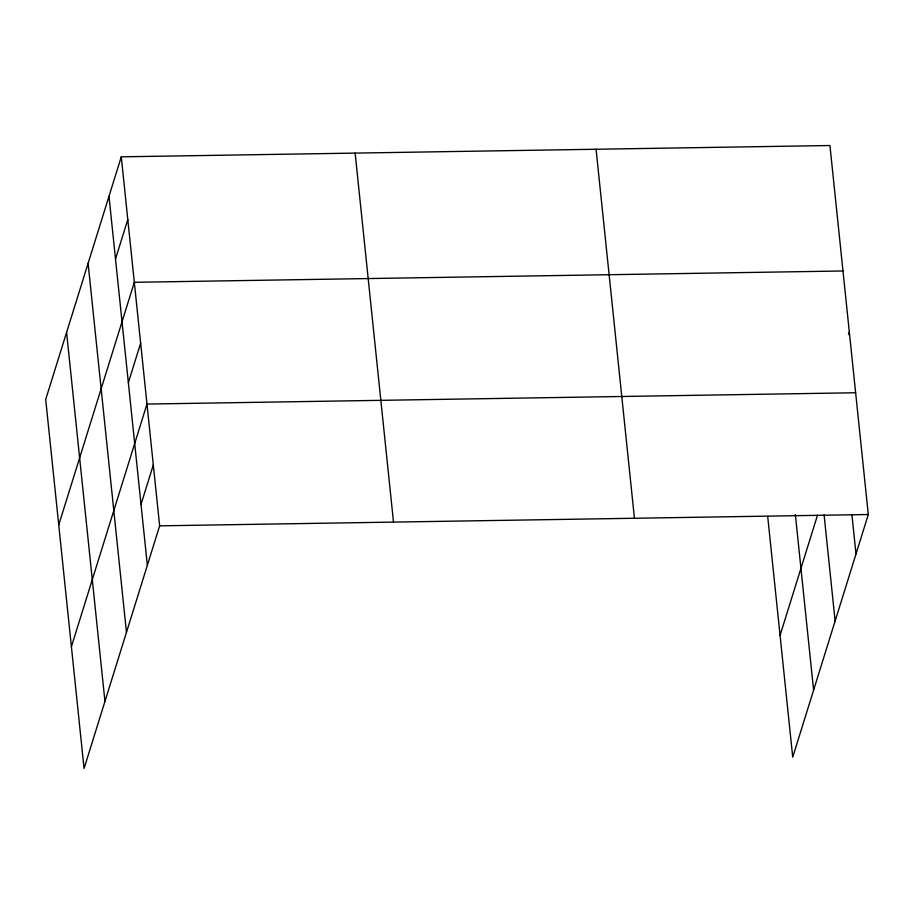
<?xml version="1.0" encoding="UTF-8"?>
<svg xmlns="http://www.w3.org/2000/svg" width="914" height="914" viewBox="0 0 914 914"><rect width="100%" height="100%" fill="white"/><g stroke="black" fill="none" stroke-linecap="round" stroke-linejoin="round"><path stroke-width="1.37" d="M121.276 156.831L45.7 399.475L84.065 768.48L159.642 525.836L121.276 156.831L829.935 145.52L868.3 514.525L792.724 757.169L767.703 516.456M115.507 259.028L127.8 219.566M58.747 524.933L134.324 282.3L842.982 270.978M128.36 382.646L140.653 343.184M71.406 646.712L146.983 404.068L855.641 392.757M141.019 504.414L153.312 464.952M848.466 334.593L849.312 331.873M780.065 635.39L817.504 515.21M159.642 525.836L868.3 514.525M851.882 514.342L856.007 553.987M824.085 514.845L835.122 621.04M795.351 514.536L813.609 690.116M596.077 149.256L634.442 518.261M355.135 153.095L393.5 522.111M108.983 196.293L147.348 565.298M88.098 263.346L126.463 632.351M66.585 332.422L104.95 701.426"/></g></svg>
